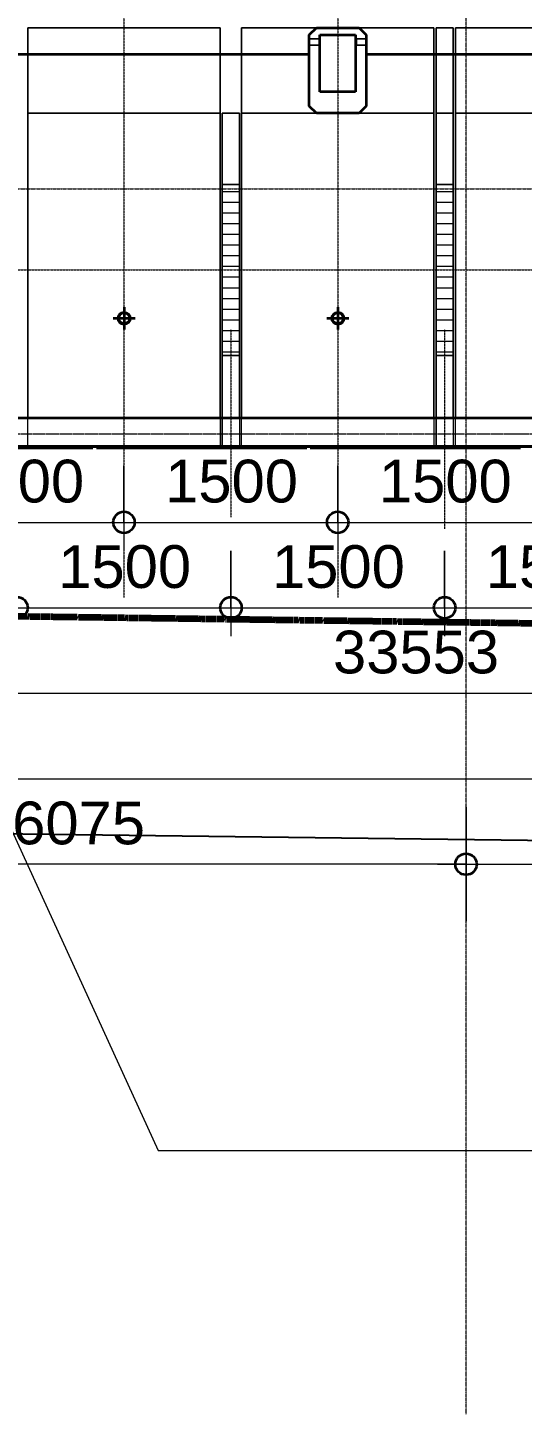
# Model space of a CAD drawing. Header units: millimetres. Extents: x -712454 to -640739, y -26917 to 7174.
# Drawn here: x -679358 to -675888, y -26917 to -17183 of the extents above; entities that cross this region are included whole.
import ezdxf

# ---------------------------------------------------------------- set-up
doc = ezdxf.new("R2010")
doc.units = ezdxf.units.MM
for name, pattern in [('DPA_Grid _ Level 100', [10, 5.5, -1.6, 1.3, -1.6]), ('DPA_Hidden 100', [7.2, 4.7, -2.5]), ('DPA_Hidden 50', [3, 2, -1]), ('DPA_ROW', [32.5, 15, -2.5, 5, -2.5, 5, -2.5])]:
    doc.linetypes.add(name, pattern=pattern)
for name, color, linetype, lineweight in [('A-ANNO-DIMS', 1, 'Continuous', 9), ('A-ANNO-DIMS-100', 1, 'Continuous', 9), ('A-COLS-E', 1, 'Continuous', 35), ('A-COLS-HDLN', 2, 'Continuous', 9), ('A-DETL', 1, 'Continuous', 70), ('A-DETL-GENF', 2, 'Continuous', 25), ('A-FLOR-E', 2, 'Continuous', 35), ('A-GLAZ-CURT', 2, 'Continuous', 9), ('A-MASS', 2, 'Continuous', 35), ('C-PROP-LINE', 10, 'DPA_ROW', 100), ('E-LITE-EQPM', 2, 'Continuous', 35), ('G-ANNO-TEXT', 3, 'Continuous', 9), ('S-GRID', 251, 'Continuous', 9), ('WALL-E', 2, 'Continuous', 35)]:
    doc.layers.add(name, color=color, linetype=linetype, lineweight=lineweight)
doc.styles.add('Arial_2', font='arial.ttf', dxfattribs={"height": 300})
doc.dimstyles.new('DPA-DIM-3_0_C-C', dxfattribs={"dimscale": 304.8, "dimtxt": 306.07782, "dimasz": 0.492126, "dimexe": 0.656168, "dimexo": 0.0625, "dimgap": 0.164042, "dimtad": 1, "dimdec": 0, "dimzin": 0, "dimdsep": 46, "dimtxsty": 'Arial_2', "dimblk1": 'DOTBLANK', "dimblk2": 'DOTBLANK', "dimsah": 1, "dimcen": 0.09, "dimdle": 0.656168, "dimadec": 8, "dimazin": 0, "dimtfac": 1, "dimtdec": 4, "dimtix": 1, "dimtmove": 0, "dimatfit": 3, "dimfxl": 1.312336, "dimfxlon": 1, "dimtvp": 1, "dimtolj": 1, "dimtzin": 0, "dimarcsym": 2})
doc.dimstyles.new('DPA-DIM-3_0_C-T', dxfattribs={"dimscale": 304.8, "dimtxt": 306.07782, "dimasz": 0.492126, "dimexe": 0.656168, "dimexo": 0.0625, "dimgap": 0.164042, "dimtad": 0, "dimjust": 2, "dimdec": 0, "dimzin": 0, "dimdsep": 46, "dimtxsty": 'Arial_2', "dimblk1": 'DOTBLANK', "dimblk2": 'OBLIQUE', "dimsah": 1, "dimcen": 0.09, "dimdle": 0.656168, "dimadec": 8, "dimazin": 0, "dimtfac": 1, "dimtdec": 4, "dimtix": 1, "dimtmove": 2, "dimatfit": 3, "dimfxl": 1.312336, "dimfxlon": 1, "dimtvp": 1, "dimtolj": 1, "dimtzin": 0, "dimarcsym": 2})
doc.dimstyles.new('DPA-DIM-3_0_T-T', dxfattribs={"dimscale": 304.8, "dimtxt": 306.07782, "dimasz": 0.656168, "dimexe": 0.656168, "dimexo": 0.0625, "dimgap": 0.164042, "dimtad": 1, "dimdec": 0, "dimzin": 0, "dimdsep": 46, "dimtxsty": 'Arial_2', "dimblk1": 'OBLIQUE', "dimblk2": 'OBLIQUE', "dimsah": 1, "dimcen": 0.09, "dimdle": 0.656168, "dimadec": 8, "dimazin": 0, "dimtfac": 1, "dimtdec": 4, "dimtix": 1, "dimtmove": 0, "dimatfit": 3, "dimfxl": 1.312336, "dimfxlon": 1, "dimtvp": 1, "dimtolj": 1, "dimtzin": 0, "dimarcsym": 2})

# ---------------------------------------------------------------- blocks, each defined once
blk = doc.blocks.new('System Panel - Entrance Glazed 12mm-V1-4213-01 ENLARGED ENTRANCE 3 GROUND LEVEL - REFLECTED CEILING PLAN')
at = {"layer": 'A-GLAZ-CURT'}
for p, q in [((-750, -6), (-750, 6)), ((-750, 6), (550, 6)), ((550, -6), (-750, -6))]:
    blk.add_line(p, q, dxfattribs=at)
blk = doc.blocks.new('DPA_Rectangular - 250 x 400 mm-11978455-4213-01 ENLARGED ENTRANCE 3 GROUND LEVEL - REFLECTED CEILING PLAN')
at = {"layer": 'A-COLS-E'}
for p, q in [((-200, -125), (-200, 125)), ((-200, 125), (200, 125)), ((200, 125), (200, -125)), ((200, -125), (-200, -125))]:
    blk.add_line(p, q, dxfattribs=at)
blk = doc.blocks.new('DPA_Rectangular Tuscan Column - Rectangular Tuscan Column-11935156-4213-01 ENLARGED ENTRANCE 3 GROUND LEVEL - REFLECTED CEILING PLAN')
at = {"layer": 'A-COLS-E'}
for p, q in [((-200, 250), (-150, 300)), ((-150, 300), (150, 300)), ((150, 300), (200, 250)), ((-200, -250), (-200, 250)), ((200, 250), (200, -250)), ((-150, -300), (-200, -250)), ((200, -250), (150, -300)), ((150, -300), (-150, -300))]:
    blk.add_line(p, q, dxfattribs=at)
at = {"layer": 'A-COLS-HDLN'}
for p, q in [((-200, 225), (-125, 225)), ((-200, 219), (-200, 225)), ((-131, 219), (-200, 219)), ((-131, 181), (-131, 219)), ((-125, 250), (125, 250)), ((-125, -150), (-125, 250)), ((-125, 225), (-125, 175)), ((125, 250), (125, -150)), ((125, 225), (200, 225)), ((125, 175), (125, 225)), ((131, 219), (131, 181)), ((200, 219), (131, 219)), ((200, 225), (200, 219)), ((-200, 181), (-131, 181)), ((-200, 175), (-200, 181)), ((-125, 175), (-200, 175)), ((200, 175), (125, 175)), ((131, 181), (200, 181)), ((200, 181), (200, 175)), ((125, -150), (-125, -150))]:
    blk.add_line(p, q, dxfattribs=at)
blk = doc.blocks.new('System Panel - Entrance Glazed 12mm-15335808-4213-01 ENLARGED ENTRANCE 3 GROUND LEVEL - REFLECTED CEILING PLAN')
at = {"layer": 'A-GLAZ-CURT'}
for p, q in [((-518.75, 6), (718.75, 6)), ((718.75, 6), (718.75, -6)), ((718.75, -6), (-518.75, -6))]:
    blk.add_line(p, q, dxfattribs=at)
blk = doc.blocks.new('System Panel - Entrance Glazed 12mm-15335807-4213-01 ENLARGED ENTRANCE 3 GROUND LEVEL - REFLECTED CEILING PLAN')
at = {"layer": 'A-GLAZ-CURT'}
for p, q in [((-693.75, -6), (-693.75, 6)), ((-693.75, 6), (693.75, 6)), ((693.75, 6), (693.75, -6)), ((693.75, -6), (-693.75, -6))]:
    blk.add_line(p, q, dxfattribs=at)
blk = doc.blocks.new('System Panel - DPA-AR_Metal Ceiling Rectangular Panel-16084403-4213-01 ENLARGED ENTRANCE 3 GROUND LEVEL - REFLECTED CEILING PLAN')
at = {"layer": 'A-GLAZ-CURT'}
for p, q in [((-678007.4, -17783), (-679357.4, -17783)), ((-679357.4, -17783), (-679357.4, -19923)), ((-679357.4, -20123), (-679357.4, -17783)), ((-679357.4, -17783), (-678007.4, -17783)), ((-678007.4, -19923), (-678007.4, -17783)), ((-678007.4, -17783), (-678007.4, -20123)), ((-679357.4, -20123), (-678007.4, -20123)), ((-678007.4, -20123), (-679357.4, -20123))]:
    blk.add_line(p, q, dxfattribs=at)
blk = doc.blocks.new('DPA_CP_Metal Ceiling Luminaire - Linear Luminaire Entrance-V46-4213-01 ENLARGED ENTRANCE 3 GROUND LEVEL - REFLECTED CEILING PLAN')
at = {"layer": 'A-GLAZ-CURT'}
h = blk.add_hatch(dxfattribs=at)
h.set_pattern_fill('FP_6', color=256, style=0, pattern_type=2)
h.set_pattern_definition([(0, (-679466.046, -16082.944), (0, -75), [])])
h.paths.add_polyline_path([(-680872.4, -16482.9), (-680872.4, -15282.9), (-680992.4, -15282.9), (-680992.4, -16482.9)])
for p, q in [((-680992.4, -15282.9), (-680992.4, -16482.9)), ((-680872.4, -15282.9), (-680992.4, -15282.9)), ((-680992.4, -15282.9), (-680872.4, -15282.9)), ((-680992.4, -16482.9), (-680992.4, -15282.9)), ((-680872.4, -16482.9), (-680872.4, -15282.9)), ((-680872.4, -15282.9), (-680872.4, -16482.9)), ((-680992.4, -16482.9), (-680872.4, -16482.9)), ((-680872.4, -16482.9), (-680992.4, -16482.9))]:
    blk.add_line(p, q, dxfattribs=at)
blk = doc.blocks.new('DPA_CP_Metal Ceiling Panel - Vertical Panel Entrance-12687177-4213-01 ENLARGED ENTRANCE 3 GROUND LEVEL - REFLECTED CEILING PLAN')
at = {"layer": 'A-GLAZ-CURT'}
for p, q in [((-679492.4, -17783), (-679372.4, -17783)), ((-679492.4, -17783), (-679492.4, -18283)), ((-679492.4, -17783), (-679492.4, -18283)), ((-679372.4, -17783), (-679492.4, -17783)), ((-679492.4, -17783), (-679372.4, -17783)), ((-679492.4, -18283), (-679492.4, -17783)), ((-679372.4, -17783), (-679372.4, -18283)), ((-679372.4, -18283), (-679372.4, -17783)), ((-679372.4, -17783), (-679372.4, -18283)), ((-679492.4, -18283), (-679372.4, -18283)), ((-679492.4, -18283), (-679372.4, -18283)), ((-679372.4, -18283), (-679492.4, -18283))]:
    blk.add_line(p, q, dxfattribs=at)
blk = doc.blocks.new('D1 - D1-12676964-4213-01 ENLARGED ENTRANCE 3 GROUND LEVEL - REFLECTED CEILING PLAN')
at = {"layer": 'A-DETL-GENF'}
for radius in [45, 40]:
    blk.add_circle((0, 0), radius, dxfattribs=at)
at = {"layer": 'E-LITE-EQPM'}
for p, q in [((-77.5, 0), (77.5, 0)), ((0, 77.5), (0, -77.5))]:
    blk.add_line(p, q, dxfattribs=at)
blk.add_circle((0, 0), 38, dxfattribs=at)
blk = doc.blocks.new('System Panel - DPA-AR_Metal Ceiling Rectangular Panel-V57-4213-01 ENLARGED ENTRANCE 3 GROUND LEVEL - REFLECTED CEILING PLAN')
at = {"layer": 'A-GLAZ-CURT'}
for p, q in [((-675007.4, -17183), (-676357.4, -17183)), ((-676357.4, -17183), (-676357.4, -17363.9)), ((-676357.4, -17363.9), (-676357.4, -17183)), ((-676357.4, -17183), (-675007.4, -17183)), ((-675007.4, -17363.9), (-675007.4, -17183)), ((-675007.4, -17183), (-675007.4, -17363.9)), ((-676357.4, -17375.9), (-676357.4, -17783)), ((-676357.4, -17783), (-676357.4, -17375.9)), ((-675007.4, -17783), (-675007.4, -17375.9)), ((-675007.4, -17375.9), (-675007.4, -17783)), ((-676357.4, -17783), (-675007.4, -17783)), ((-675007.4, -17783), (-676357.4, -17783))]:
    blk.add_line(p, q, dxfattribs=at)
blk = doc.blocks.new('DPA_CP_Metal Ceiling Panel - Vertical Panel Entrance-V58-4213-01 ENLARGED ENTRANCE 3 GROUND LEVEL - REFLECTED CEILING PLAN')
at = {"layer": 'A-GLAZ-CURT'}
for p, q in [((-676492.4, -17183), (-676372.4, -17183)), ((-676492.4, -17183), (-676492.4, -17363.9)), ((-676492.4, -17183), (-676492.4, -17363.9)), ((-676372.4, -17183), (-676492.4, -17183)), ((-676492.4, -17183), (-676372.4, -17183)), ((-676492.4, -17363.9), (-676492.4, -17183)), ((-676372.4, -17183), (-676372.4, -17363.9)), ((-676372.4, -17363.9), (-676372.4, -17183)), ((-676372.4, -17183), (-676372.4, -17363.9)), ((-676492.4, -17375.9), (-676492.4, -17783)), ((-676492.4, -17375.9), (-676492.4, -17783)), ((-676492.4, -17783), (-676492.4, -17375.9)), ((-676372.4, -17375.9), (-676372.4, -17783)), ((-676372.4, -17783), (-676372.4, -17375.9)), ((-676372.4, -17375.9), (-676372.4, -17783)), ((-676492.4, -17783), (-676372.4, -17783)), ((-676492.4, -17783), (-676372.4, -17783)), ((-676372.4, -17783), (-676492.4, -17783))]:
    blk.add_line(p, q, dxfattribs=at)
blk = doc.blocks.new('System Panel - DPA-AR_Metal Ceiling Rectangular Panel-V59-4213-01 ENLARGED ENTRANCE 3 GROUND LEVEL - REFLECTED CEILING PLAN')
at = {"layer": 'A-GLAZ-CURT'}
for p, q in [((-676507.4, -17183), (-677857.4, -17183)), ((-677857.4, -17183), (-677857.4, -17363.9)), ((-677857.4, -17363.9), (-677857.4, -17183)), ((-677857.4, -17183), (-676507.4, -17183)), ((-676507.4, -17363.9), (-676507.4, -17183)), ((-676507.4, -17183), (-676507.4, -17363.9)), ((-677857.4, -17375.9), (-677857.4, -17783)), ((-677857.4, -17783), (-677857.4, -17375.9)), ((-676507.4, -17783), (-676507.4, -17375.9)), ((-676507.4, -17375.9), (-676507.4, -17783)), ((-677857.4, -17783), (-676507.4, -17783)), ((-676507.4, -17783), (-677857.4, -17783))]:
    blk.add_line(p, q, dxfattribs=at)
blk = doc.blocks.new('DPA_CP_Metal Ceiling Panel - Vertical Panel Entrance-16084103-4213-01 ENLARGED ENTRANCE 3 GROUND LEVEL - REFLECTED CEILING PLAN')
at = {"layer": 'A-GLAZ-CURT'}
for p, q in [((-680992.4, -19483), (-680872.4, -19483)), ((-680992.4, -19483), (-680992.4, -20123)), ((-680992.4, -19483), (-680992.4, -19923)), ((-680872.4, -19483), (-680992.4, -19483)), ((-680992.4, -19483), (-680872.4, -19483)), ((-680992.4, -20123), (-680992.4, -19483)), ((-680872.4, -19483), (-680872.4, -20123)), ((-680872.4, -19923), (-680872.4, -19483)), ((-680872.4, -19483), (-680872.4, -20123)), ((-680992.4, -20123), (-680872.4, -20123)), ((-680992.4, -20123), (-680872.4, -20123)), ((-680872.4, -20123), (-680992.4, -20123))]:
    blk.add_line(p, q, dxfattribs=at)
blk = doc.blocks.new('Family - ___-5116072-4213-01 ENLARGED ENTRANCE 3 GROUND LEVEL - REFLECTED CEILING PLAN')
at = {"layer": 'C-PROP-LINE'}
blk.add_line((-686443.5, -21219.1), (-674523.8, -21380.7), dxfattribs=at)
blk = doc.blocks.new('DIMBLOCK8-4213-01 ENLARGED ENTRANCE 3 GROUND LEVEL - REFLECTED CEILING PLAN')
at = {"layer": 'A-ANNO-DIMS-100'}
for p, q in [((-676282.4, -22655.3), (-676282.4, -23255.3)), ((-676282.4, -23055.3), (-676282.4, -22655.3)), ((-664882.4, -22655.3), (-664882.4, -23255.3)), ((-664882.4, -23055.3), (-664882.4, -22655.3)), ((-676482.4, -23055.3), (-664682.4, -23055.3))]:
    blk.add_line(p, q, dxfattribs=at)
at = {"layer": 'A-ANNO-DIMS-100', "lineweight": 35}
for centre in [(-676282.4, -23055.3), (-664882.4, -23055.3)]:
    blk.add_circle(centre, 75, dxfattribs=at)
at = {"layer": 'A-ANNO-DIMS-100', "color": 0, "insert": (-671159.2, -22615.8), "char_height": 300, "width": 1384.414, "attachment_point": 1, "line_spacing_factor": 0.941778, "style": 'Arial_2'}
blk.add_mtext('11400', dxfattribs=at)
blk = doc.blocks.new('_DotBlank')
at = {"color": 0, "linetype": 'ByBlock', "lineweight": -2}
blk.add_line((-0.5, 0), (-1, 0), dxfattribs=at)
blk.add_circle((0, 0), 0.5, dxfattribs=at)
blk = doc.blocks.new('DIMBLOCK22-4213-01 ENLARGED ENTRANCE 3 GROUND LEVEL - REFLECTED CEILING PLAN')
at = {"layer": 'A-ANNO-DIMS-100'}
for p, q in [((-682232.4, -22055.3), (-682232.4, -22655.3)), ((-682232.4, -22455.3), (-682232.4, -22055.3)), ((-659862.4, -22055.3), (-659862.4, -22655.3)), ((-659862.4, -22455.3), (-659862.4, -22055.3)), ((-682232.4, -22455.3), (-659862.4, -22455.3))]:
    blk.add_line(p, q, dxfattribs=at)
at = {"layer": 'A-ANNO-DIMS-100', "lineweight": 35}
for p, q in [((-682232.4, -22455.3), (-682132.4, -22355.3)), ((-659862.4, -22455.3), (-659762.4, -22355.3)), ((-682232.4, -22455.3), (-682332.4, -22555.3)), ((-659862.4, -22455.3), (-659962.4, -22555.3))]:
    blk.add_line(p, q, dxfattribs=at)
at = {"layer": 'A-ANNO-DIMS-100', "color": 0, "insert": (-671624.2, -22015.8), "char_height": 300, "width": 1384.414, "attachment_point": 1, "line_spacing_factor": 0.941778, "style": 'Arial_2'}
blk.add_mtext('22370', dxfattribs=at)
blk = doc.blocks.new('_Oblique')
at = {"color": 0, "linetype": 'ByBlock', "lineweight": -2}
blk.add_line((-0.5, -0.5), (0.5, 0.5), dxfattribs=at)
blk = doc.blocks.new('DIMBLOCK29-4213-01 ENLARGED ENTRANCE 3 GROUND LEVEL - REFLECTED CEILING PLAN')
at = {"layer": 'A-ANNO-DIMS-100'}
for p, q in [((-676282.4, -23455.3), (-676282.4, -22855.3)), ((-676282.4, -23055.3), (-676282.4, -22855.3)), ((-676282.4, -23055.3), (-676082.4, -23055.3)), ((-676282.4, -23055.3), (-676282.4, -23455.3)), ((-676282.4, -23055.3), (-676282.4, -23455.3))]:
    blk.add_line(p, q, dxfattribs=at)
at = {"layer": 'A-ANNO-DIMS-100', "lineweight": 35}
blk.add_circle((-676282.4, -23055.3), 75, dxfattribs=at)
blk = doc.blocks.new('_None')
blk = doc.blocks.new('DIMBLOCK30-4213-01 ENLARGED ENTRANCE 3 GROUND LEVEL - REFLECTED CEILING PLAN')
at = {"layer": 'A-ANNO-DIMS-100'}
for p, q in [((-682357.4, -22655.3), (-682357.4, -23255.3)), ((-682357.4, -23055.3), (-682357.4, -22655.3)), ((-676282.4, -23455.3), (-676282.4, -22855.3)), ((-676282.4, -23055.3), (-682557.4, -23055.3)), ((-676282.4, -23055.3), (-676282.4, -23455.3))]:
    blk.add_line(p, q, dxfattribs=at)
at = {"layer": 'A-ANNO-DIMS-100', "lineweight": 35}
for q in [(-682257.4, -22955.3), (-682457.4, -23155.3)]:
    blk.add_line((-682357.4, -23055.3), q, dxfattribs=at)
at = {"layer": 'A-ANNO-DIMS-100', "color": 0, "insert": (-679466.7, -22615.8), "char_height": 300, "width": 1107.531, "attachment_point": 1, "line_spacing_factor": 0.941778, "style": 'Arial_2'}
blk.add_mtext('6075', dxfattribs=at)
blk = doc.blocks.new('DIMBLOCK67-4213-01 ENLARGED ENTRANCE 3 GROUND LEVEL - REFLECTED CEILING PLAN')
at = {"layer": 'A-ANNO-DIMS-100'}
for p, q in [((-680182.4, -20255.3), (-680182.4, -20855.3)), ((-680182.4, -20655.3), (-680182.4, -20255.3)), ((-678682.4, -20255.3), (-678682.4, -20855.3)), ((-678682.4, -20655.3), (-678682.4, -20255.3)), ((-680182.4, -20655.3), (-678682.4, -20655.3))]:
    blk.add_line(p, q, dxfattribs=at)
at = {"layer": 'A-ANNO-DIMS-100', "lineweight": 35}
for centre in [(-680182.4, -20655.3), (-678682.4, -20655.3)]:
    blk.add_circle(centre, 75, dxfattribs=at)
at = {"layer": 'A-ANNO-DIMS-100', "color": 0, "insert": (-679893.8, -20215.8), "char_height": 300, "width": 1107.531, "attachment_point": 1, "line_spacing_factor": 0.941778, "style": 'Arial_2'}
blk.add_mtext('1500', dxfattribs=at)
blk = doc.blocks.new('DIMBLOCK68-4213-01 ENLARGED ENTRANCE 3 GROUND LEVEL - REFLECTED CEILING PLAN')
at = {"layer": 'A-ANNO-DIMS-100'}
for p, q in [((-678682.4, -20255.3), (-678682.4, -20855.3)), ((-678682.4, -20655.3), (-678682.4, -20255.3)), ((-677182.4, -20255.3), (-677182.4, -20855.3)), ((-677182.4, -20655.3), (-677182.4, -20255.3)), ((-678682.4, -20655.3), (-677182.4, -20655.3))]:
    blk.add_line(p, q, dxfattribs=at)
at = {"layer": 'A-ANNO-DIMS-100', "lineweight": 35}
for centre in [(-678682.4, -20655.3), (-677182.4, -20655.3)]:
    blk.add_circle(centre, 75, dxfattribs=at)
at = {"layer": 'A-ANNO-DIMS-100', "color": 0, "insert": (-678393.8, -20215.8), "char_height": 300, "width": 1107.531, "attachment_point": 1, "line_spacing_factor": 0.941778, "style": 'Arial_2'}
blk.add_mtext('1500', dxfattribs=at)
blk = doc.blocks.new('DIMBLOCK69-4213-01 ENLARGED ENTRANCE 3 GROUND LEVEL - REFLECTED CEILING PLAN')
at = {"layer": 'A-ANNO-DIMS-100'}
for p, q in [((-677182.4, -20255.3), (-677182.4, -20855.3)), ((-677182.4, -20655.3), (-677182.4, -20255.3)), ((-675682.4, -20255.3), (-675682.4, -20855.3)), ((-675682.4, -20655.3), (-675682.4, -20255.3)), ((-677182.4, -20655.3), (-675682.4, -20655.3))]:
    blk.add_line(p, q, dxfattribs=at)
at = {"layer": 'A-ANNO-DIMS-100', "lineweight": 35}
for centre in [(-677182.4, -20655.3), (-675682.4, -20655.3)]:
    blk.add_circle(centre, 75, dxfattribs=at)
at = {"layer": 'A-ANNO-DIMS-100', "color": 0, "insert": (-676893.8, -20215.8), "char_height": 300, "width": 1107.531, "attachment_point": 1, "line_spacing_factor": 0.941778, "style": 'Arial_2'}
blk.add_mtext('1500', dxfattribs=at)
blk = doc.blocks.new('DIMBLOCK147-4213-01 ENLARGED ENTRANCE 3 GROUND LEVEL - REFLECTED CEILING PLAN')
at = {"layer": 'A-ANNO-DIMS-100'}
for p, q in [((-693415.4, -21455.3), (-693415.4, -22055.3)), ((-693415.4, -21855.3), (-693415.4, -21455.3)), ((-659862.4, -21455.3), (-659862.4, -22055.3)), ((-659862.4, -21855.3), (-659862.4, -21455.3)), ((-693615.4, -21855.3), (-659662.4, -21855.3))]:
    blk.add_line(p, q, dxfattribs=at)
at = {"layer": 'A-ANNO-DIMS-100', "lineweight": 35}
for p, q in [((-693415.4, -21855.3), (-693315.4, -21755.3)), ((-659862.4, -21855.3), (-659762.4, -21755.3)), ((-693415.4, -21855.3), (-693515.4, -21955.3)), ((-659862.4, -21855.3), (-659962.4, -21955.3))]:
    blk.add_line(p, q, dxfattribs=at)
at = {"layer": 'A-ANNO-DIMS-100', "color": 0, "insert": (-677215.7, -21415.8), "char_height": 300, "width": 1384.414, "attachment_point": 1, "line_spacing_factor": 0.941778, "style": 'Arial_2'}
blk.add_mtext('33553', dxfattribs=at)
blk = doc.blocks.new('DIMBLOCK176-4213-01 ENLARGED ENTRANCE 3 GROUND LEVEL - REFLECTED CEILING PLAN')
at = {"layer": 'A-ANNO-DIMS-100'}
for p, q in [((-680932.1, -20855.3), (-680932.1, -21455.3)), ((-680932.1, -21255.3), (-680932.1, -20855.3)), ((-679432.1, -20855.3), (-679432.1, -21455.3)), ((-679432.1, -21255.3), (-679432.1, -20855.3)), ((-680932.1, -21255.3), (-679432.1, -21255.3))]:
    blk.add_line(p, q, dxfattribs=at)
at = {"layer": 'A-ANNO-DIMS-100', "lineweight": 35}
for centre in [(-680932.1, -21255.3), (-679432.1, -21255.3)]:
    blk.add_circle(centre, 75, dxfattribs=at)
at = {"layer": 'A-ANNO-DIMS-100', "color": 0, "insert": (-680643.6, -20815.8), "char_height": 300, "width": 1107.531, "attachment_point": 1, "line_spacing_factor": 0.941778, "style": 'Arial_2'}
blk.add_mtext('1500', dxfattribs=at)
blk = doc.blocks.new('DIMBLOCK177-4213-01 ENLARGED ENTRANCE 3 GROUND LEVEL - REFLECTED CEILING PLAN')
at = {"layer": 'A-ANNO-DIMS-100'}
for p, q in [((-679432.1, -20855.3), (-679432.1, -21455.3)), ((-679432.1, -21255.3), (-679432.1, -20855.3)), ((-677932.1, -20855.3), (-677932.1, -21455.3)), ((-677932.1, -21255.3), (-677932.1, -20855.3)), ((-679432.1, -21255.3), (-677932.1, -21255.3))]:
    blk.add_line(p, q, dxfattribs=at)
at = {"layer": 'A-ANNO-DIMS-100', "lineweight": 35}
for centre in [(-679432.1, -21255.3), (-677932.1, -21255.3)]:
    blk.add_circle(centre, 75, dxfattribs=at)
at = {"layer": 'A-ANNO-DIMS-100', "color": 0, "insert": (-679143.6, -20815.8), "char_height": 300, "width": 1107.531, "attachment_point": 1, "line_spacing_factor": 0.941778, "style": 'Arial_2'}
blk.add_mtext('1500', dxfattribs=at)
blk = doc.blocks.new('DIMBLOCK178-4213-01 ENLARGED ENTRANCE 3 GROUND LEVEL - REFLECTED CEILING PLAN')
at = {"layer": 'A-ANNO-DIMS-100'}
for p, q in [((-677932.1, -20855.3), (-677932.1, -21455.3)), ((-677932.1, -21255.3), (-677932.1, -20855.3)), ((-676432.4, -20855.3), (-676432.4, -21455.3)), ((-676432.4, -21255.3), (-676432.4, -20855.3)), ((-677932.1, -21255.3), (-676432.4, -21255.3))]:
    blk.add_line(p, q, dxfattribs=at)
at = {"layer": 'A-ANNO-DIMS-100', "lineweight": 35}
for centre in [(-677932.1, -21255.3), (-676432.4, -21255.3)]:
    blk.add_circle(centre, 75, dxfattribs=at)
at = {"layer": 'A-ANNO-DIMS-100', "color": 0, "insert": (-677643.7, -20815.8), "char_height": 300, "width": 1107.531, "attachment_point": 1, "line_spacing_factor": 0.941778, "style": 'Arial_2'}
blk.add_mtext('1500', dxfattribs=at)
blk = doc.blocks.new('DIMBLOCK179-4213-01 ENLARGED ENTRANCE 3 GROUND LEVEL - REFLECTED CEILING PLAN')
at = {"layer": 'A-ANNO-DIMS-100'}
for p, q in [((-676432.4, -20855.3), (-676432.4, -21455.3)), ((-676432.4, -21255.3), (-676432.4, -20855.3)), ((-674932.4, -20855.3), (-674932.4, -21455.3)), ((-674932.4, -21255.3), (-674932.4, -20855.3)), ((-676432.4, -21255.3), (-674932.4, -21255.3))]:
    blk.add_line(p, q, dxfattribs=at)
at = {"layer": 'A-ANNO-DIMS-100', "lineweight": 35}
for centre in [(-676432.4, -21255.3), (-674932.4, -21255.3)]:
    blk.add_circle(centre, 75, dxfattribs=at)
at = {"layer": 'A-ANNO-DIMS-100', "color": 0, "insert": (-676143.8, -20815.8), "char_height": 300, "width": 1107.531, "attachment_point": 1, "line_spacing_factor": 0.941778, "style": 'Arial_2'}
blk.add_mtext('1500', dxfattribs=at)

msp = doc.modelspace()

# ---------------------------------------------------------------- linework, layer by layer
at = {"layer": 'A-DETL', "color": 8, "linetype": 'DPA_Hidden 50', "lineweight": 9}
for p, q in [((-678682.4, -6258), (-678682.4, -21183)), ((-677182.4, -6258), (-677182.4, -21183)), ((-682232.4, -18883), (-657482.4, -18883)), ((-677932.1, -19300.5), (-677932.1, -20620.5)), ((-676432.4, -19300.5), (-676432.4, -20700.5))]:
    msp.add_line(p, q, dxfattribs=at)
at = {"layer": 'A-DETL', "linetype": 'DPA_Hidden 100', "lineweight": 9}
msp.add_line((-699137.4, -20033), (-652322.4, -20033), dxfattribs=at)
at = {"layer": 'A-FLOR-E'}
for p, q in [((-660060.9, -20123), (-693305.4, -20123)), ((-693305.4, -20123), (-660060.9, -20123))]:
    msp.add_line(p, q, dxfattribs=at)
at = {"layer": 'A-MASS', "lineweight": 25}
msp.add_line((-695788.6, -22638), (-657176, -23117.8), dxfattribs=at)
at = {"layer": 'G-ANNO-TEXT', "color": 50}
for p, q in [((-680790.5, -19931.9), (-678442.4, -25066.3)), ((-678442.4, -25066.3), (-675169.3, -25066.3))]:
    msp.add_line(p, q, dxfattribs=at)
at = {"layer": 'S-GRID', "linetype": 'DPA_Grid _ Level 100'}
for p, q in [((-676282.4, -26917.1), (-676282.4, 4761.8)), ((-711553.5, -18313), (-641560, -18313))]:
    msp.add_line(p, q, dxfattribs=at)
at = {"layer": 'WALL-E'}
for p, q in [((-660135.9, -19923), (-693205.4, -19923)), ((-693405.4, -20123), (-660135.9, -20123)), ((-660135.9, -20123), (-693405.4, -20123)), ((-680375.4, -20123), (-678900.4, -20123)), ((-678900.4, -20123), (-680375.4, -20123)), ((-680375.4, -20133), (-678900.4, -20133)), ((-678900.4, -20133), (-680375.4, -20133)), ((-678900.4, -20123), (-678900.4, -20133)), ((-678900.4, -20133), (-678900.4, -20123)), ((-678875.4, -20123), (-677400.4, -20123)), ((-677400.4, -20123), (-678875.4, -20123)), ((-678875.4, -20133), (-678875.4, -20123)), ((-678875.4, -20123), (-678875.4, -20133)), ((-678875.4, -20133), (-677400.4, -20133)), ((-677400.4, -20133), (-678875.4, -20133)), ((-677400.4, -20123), (-677400.4, -20133)), ((-677400.4, -20133), (-677400.4, -20123)), ((-677375.4, -20123), (-675900.4, -20123)), ((-675900.4, -20123), (-677375.4, -20123)), ((-677375.4, -20133), (-677375.4, -20123)), ((-677375.4, -20123), (-677375.4, -20133)), ((-677375.4, -20133), (-675900.4, -20133)), ((-675900.4, -20133), (-677375.4, -20133)), ((-675900.4, -20123), (-675900.4, -20133)), ((-675900.4, -20133), (-675900.4, -20123))]:
    msp.add_line(p, q, dxfattribs=at)

# ---------------------------------------------------------------- block references
at = {"layer": 'A-COLS-E'}
msp.add_blockref('DPA_Rectangular Tuscan Column - Rectangular Tuscan Column-11935156-4213-01 ENLARGED ENTRANCE 3 GROUND LEVEL - REFLECTED CEILING PLAN', (-677182.4, -17483), dxfattribs=at)
at = {"layer": 'A-COLS-E', "rotation": 269.999999999999}
msp.add_blockref('DPA_Rectangular - 250 x 400 mm-11978455-4213-01 ENLARGED ENTRANCE 3 GROUND LEVEL - REFLECTED CEILING PLAN', (-677182.4, -17433), dxfattribs=at)
at = {"layer": 'A-GLAZ-CURT'}
for name, p in [('System Panel - DPA-AR_Metal Ceiling Rectangular Panel-V57-4213-01 ENLARGED ENTRANCE 3 GROUND LEVEL - REFLECTED CEILING PLAN', (-3000, 0)), ('System Panel - DPA-AR_Metal Ceiling Rectangular Panel-V59-4213-01 ENLARGED ENTRANCE 3 GROUND LEVEL - REFLECTED CEILING PLAN', (0, 0)), ('DPA_CP_Metal Ceiling Panel - Vertical Panel Entrance-V58-4213-01 ENLARGED ENTRANCE 3 GROUND LEVEL - REFLECTED CEILING PLAN', (0, 0)), ('System Panel - DPA-AR_Metal Ceiling Rectangular Panel-V57-4213-01 ENLARGED ENTRANCE 3 GROUND LEVEL - REFLECTED CEILING PLAN', (0, 0)), ('System Panel - DPA-AR_Metal Ceiling Rectangular Panel-16084403-4213-01 ENLARGED ENTRANCE 3 GROUND LEVEL - REFLECTED CEILING PLAN', (0, 0)), ('DPA_CP_Metal Ceiling Panel - Vertical Panel Entrance-12687177-4213-01 ENLARGED ENTRANCE 3 GROUND LEVEL - REFLECTED CEILING PLAN', (1500, 0)), ('System Panel - DPA-AR_Metal Ceiling Rectangular Panel-16084403-4213-01 ENLARGED ENTRANCE 3 GROUND LEVEL - REFLECTED CEILING PLAN', (1500, 0)), ('DPA_CP_Metal Ceiling Panel - Vertical Panel Entrance-12687177-4213-01 ENLARGED ENTRANCE 3 GROUND LEVEL - REFLECTED CEILING PLAN', (3000, 0)), ('System Panel - DPA-AR_Metal Ceiling Rectangular Panel-16084403-4213-01 ENLARGED ENTRANCE 3 GROUND LEVEL - REFLECTED CEILING PLAN', (3000, 0)), ('DPA_CP_Metal Ceiling Luminaire - Linear Luminaire Entrance-V46-4213-01 ENLARGED ENTRANCE 3 GROUND LEVEL - REFLECTED CEILING PLAN', (3000, -3000)), ('DPA_CP_Metal Ceiling Luminaire - Linear Luminaire Entrance-V46-4213-01 ENLARGED ENTRANCE 3 GROUND LEVEL - REFLECTED CEILING PLAN', (4500, -3000)), ('DPA_CP_Metal Ceiling Panel - Vertical Panel Entrance-16084103-4213-01 ENLARGED ENTRANCE 3 GROUND LEVEL - REFLECTED CEILING PLAN', (3000, 0)), ('DPA_CP_Metal Ceiling Panel - Vertical Panel Entrance-16084103-4213-01 ENLARGED ENTRANCE 3 GROUND LEVEL - REFLECTED CEILING PLAN', (4500, 0))]:
    msp.add_blockref(name, p, dxfattribs=at)
at = {"layer": 'A-GLAZ-CURT', "rotation": 180}
for name, p in [('System Panel - Entrance Glazed 12mm-15335807-4213-01 ENLARGED ENTRANCE 3 GROUND LEVEL - REFLECTED CEILING PLAN', (-679313.6, -17369.9)), ('System Panel - Entrance Glazed 12mm-15335808-4213-01 ENLARGED ENTRANCE 3 GROUND LEVEL - REFLECTED CEILING PLAN', (-677901.1, -17369.9)), ('System Panel - Entrance Glazed 12mm-V1-4213-01 ENLARGED ENTRANCE 3 GROUND LEVEL - REFLECTED CEILING PLAN', (-676432.4, -17369.9))]:
    msp.add_blockref(name, p, dxfattribs=at)
at = {"layer": 'C-PROP-LINE'}
msp.add_blockref('Family - ___-5116072-4213-01 ENLARGED ENTRANCE 3 GROUND LEVEL - REFLECTED CEILING PLAN', (0, 0), dxfattribs=at)
at = {"layer": 'E-LITE-EQPM'}
for p in [(-678681.1, -19223), (-677181.4, -19223)]:
    msp.add_blockref('D1 - D1-12676964-4213-01 ENLARGED ENTRANCE 3 GROUND LEVEL - REFLECTED CEILING PLAN', p, dxfattribs=at)

# ---------------------------------------------------------------- dimensions: what is measured, and where the dimension line sits
at = {"layer": 'A-ANNO-DIMS'}
for base, p1, p2, dimstyle, override, picture, middle in [((-678682.4, -20655.3), (-680182.4, -20255.3), (-678682.4, -20255.3), 'DPA-DIM-3_0_C-C', {"dimpost": '<>', "dimfxl": 1500}, 'DIMBLOCK67-4213-01 ENLARGED ENTRANCE 3 GROUND LEVEL - REFLECTED CEILING PLAN', (-679432.4, -20452.1)), ((-677182.4, -20655.3), (-678682.4, -20255.3), (-677182.4, -20255.3), 'DPA-DIM-3_0_C-C', {"dimpost": '<>', "dimfxl": 1500}, 'DIMBLOCK68-4213-01 ENLARGED ENTRANCE 3 GROUND LEVEL - REFLECTED CEILING PLAN', (-677932.4, -20452.1)), ((-675682.4, -20655.3), (-677182.4, -20255.3), (-675682.4, -20255.3), 'DPA-DIM-3_0_C-C', {"dimpost": '<>', "dimfxl": 1500}, 'DIMBLOCK69-4213-01 ENLARGED ENTRANCE 3 GROUND LEVEL - REFLECTED CEILING PLAN', (-676432.4, -20452.1)), ((-679432.1, -21255.3), (-680932.1, -20855.3), (-679432.1, -20855.3), 'DPA-DIM-3_0_C-C', {"dimpost": '<>', "dimfxl": 1500}, 'DIMBLOCK176-4213-01 ENLARGED ENTRANCE 3 GROUND LEVEL - REFLECTED CEILING PLAN', (-680182.1, -21052.1)), ((-677932.1, -21255.3), (-679432.1, -20855.3), (-677932.1, -20855.3), 'DPA-DIM-3_0_C-C', {"dimpost": '<>', "dimfxl": 1500}, 'DIMBLOCK177-4213-01 ENLARGED ENTRANCE 3 GROUND LEVEL - REFLECTED CEILING PLAN', (-678682.1, -21052.1)), ((-676432.4, -21255.3), (-677932.1, -20855.3), (-676432.4, -20855.3), 'DPA-DIM-3_0_C-C', {"dimpost": '<>', "dimfxl": 1499.731904}, 'DIMBLOCK178-4213-01 ENLARGED ENTRANCE 3 GROUND LEVEL - REFLECTED CEILING PLAN', (-677182.2, -21052.1)), ((-674932.4, -21255.3), (-676432.4, -20855.3), (-674932.4, -20855.3), 'DPA-DIM-3_0_C-C', {"dimpost": '<>', "dimfxl": 1500}, 'DIMBLOCK179-4213-01 ENLARGED ENTRANCE 3 GROUND LEVEL - REFLECTED CEILING PLAN', (-675682.4, -21052.1)), ((-659862.4, -21855.3), (-693415.4, -21455.3), (-659862.4, -21455.3), 'DPA-DIM-3_0_T-T', {"dimpost": '<>', "dimfxl": 33553}, 'DIMBLOCK147-4213-01 ENLARGED ENTRANCE 3 GROUND LEVEL - REFLECTED CEILING PLAN', (-676638.9, -21652)), ((-659862.4, -22455.3), (-682232.4, -22055.3), (-659862.4, -22055.3), 'DPA-DIM-3_0_T-T', {"dimpost": '<>', "dimfxl": 22370}, 'DIMBLOCK22-4213-01 ENLARGED ENTRANCE 3 GROUND LEVEL - REFLECTED CEILING PLAN', (-671047.4, -22252)), ((-664882.4, -23055.3), (-676282.4, -22655.3), (-664882.4, -22655.3), 'DPA-DIM-3_0_C-C', {"dimpost": '<>', "dimfxl": 11400}, 'DIMBLOCK8-4213-01 ENLARGED ENTRANCE 3 GROUND LEVEL - REFLECTED CEILING PLAN', (-670582.4, -22852.1))]:
    dim = msp.add_linear_dim(base=base, p1=p1, p2=p2, dimstyle=dimstyle, override=override, dxfattribs=at)
    dim.commit()
    dim.dimension.update_dxf_attribs({"geometry": picture, "text_midpoint": middle})
dim = msp.add_linear_dim(base=(-682357.4, -23055.3), p1=(-676282.4, -23455.3), p2=(-682357.4, -22655.3), dimstyle='DPA-DIM-3_0_C-T', override={"dimpost": '<>', "dimfxl": 6127.44849}, dxfattribs=at)
dim.commit()
dim.dimension.update_dxf_attribs({"geometry": 'DIMBLOCK30-4213-01 ENLARGED ENTRANCE 3 GROUND LEVEL - REFLECTED CEILING PLAN', "text_midpoint": (-678913, -22815.8), "dimtype": 160})
dim = msp.add_linear_dim(base=(-676282.4, -23055.3), p1=(-676282.4, -23196.7), p2=(-676282.4, -23196.7), text=' ', dimstyle='DPA-DIM-3_0_C-T', override={"dimpost": '<>', "dimblk": 'None', "dimse1": 1, "dimse2": 1, "dimsd1": 1, "dimsd2": 1, "dimfxl": 0}, dxfattribs=at)
dim.commit()
dim.dimension.update_dxf_attribs({"geometry": 'DIMBLOCK29-4213-01 ENLARGED ENTRANCE 3 GROUND LEVEL - REFLECTED CEILING PLAN', "text_midpoint": (-676282.4, -23055.3)})

doc.saveas('drawing.dxf')
